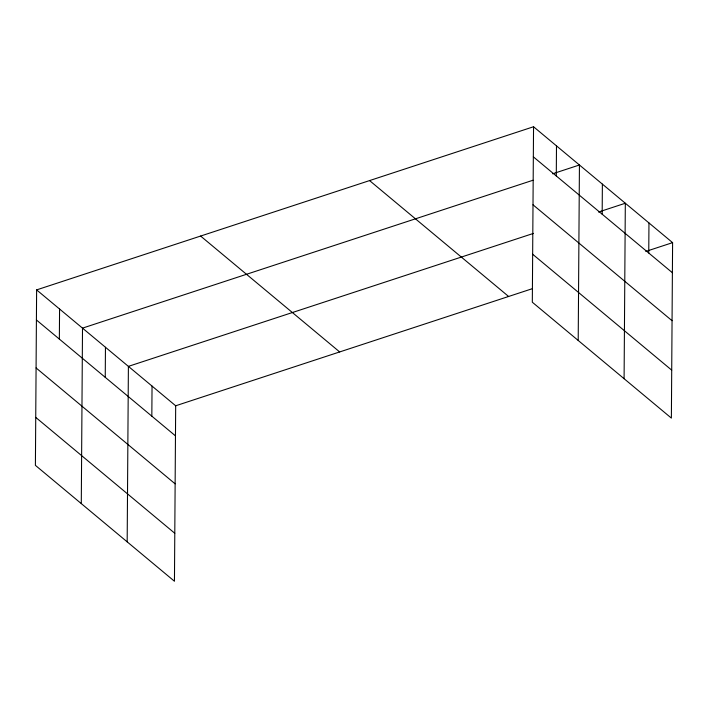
<?xml version="1.0" encoding="UTF-8"?>
<svg xmlns="http://www.w3.org/2000/svg" width="708" height="708" viewBox="0 0 708 708"><rect width="100%" height="100%" fill="white"/><g stroke="black" fill="none" stroke-linecap="round" stroke-linejoin="round"><path stroke-width="1.06" d="M36.621 289.891L35.4 465.36L174.451 581.25L175.681 405.781L36.621 289.891L533.549 126.75L672.6 242.64L671.379 418.109L532.319 302.219L533.549 126.75M59.357 339.088L59.569 309.007M81.287 503.609L82.509 328.131L533.027 180.23M105.244 377.337L105.457 347.256M127.174 541.85L128.396 366.372L533.531 233.374M151.831 416.154L152.043 386.081M556.284 175.947L556.488 145.875M578.206 340.468L579.436 164.991L552.621 173.796M602.172 214.197L602.375 184.115M624.093 378.709L625.323 203.24L598.508 212.037M648.749 253.013L648.962 222.94M175.681 405.781L532.336 288.687M645.785 251.437L672.6 242.64M533.336 156.831L672.388 272.722M533 204.807L672.051 320.697M532.655 254.243L671.706 370.134M369.567 180.584L508.618 296.475M200.612 236.056L339.663 351.938M36.418 319.972L175.469 435.863M36.081 367.948L175.133 483.838M35.736 417.384L174.787 533.274"/></g></svg>
